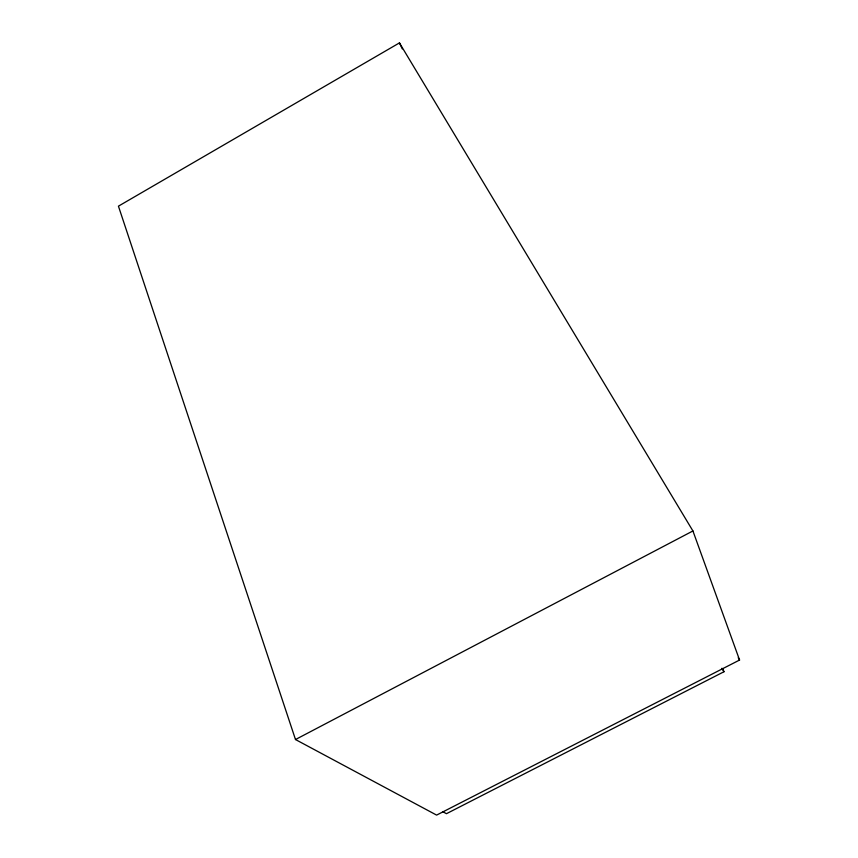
<?xml version="1.0" encoding="UTF-8"?>
<svg xmlns="http://www.w3.org/2000/svg" width="858" height="858" viewBox="0 0 858 858"><rect width="100%" height="100%" fill="white"/><g stroke="black" fill="none" stroke-linecap="round" stroke-linejoin="round"><path stroke-width="1.29" d="M399.442 42.9L118.436 206.167L295.495 739.532L436.604 815.1L739.564 660.038L692.921 530.952L399.442 42.9L402.316 48.927M295.495 739.532L692.921 530.952M722.693 668.682L723.959 671.75L446.45 813.695L443.028 811.818M738.212 657.732L739.564 660.038M721.964 668.264L723.959 671.75"/></g></svg>
